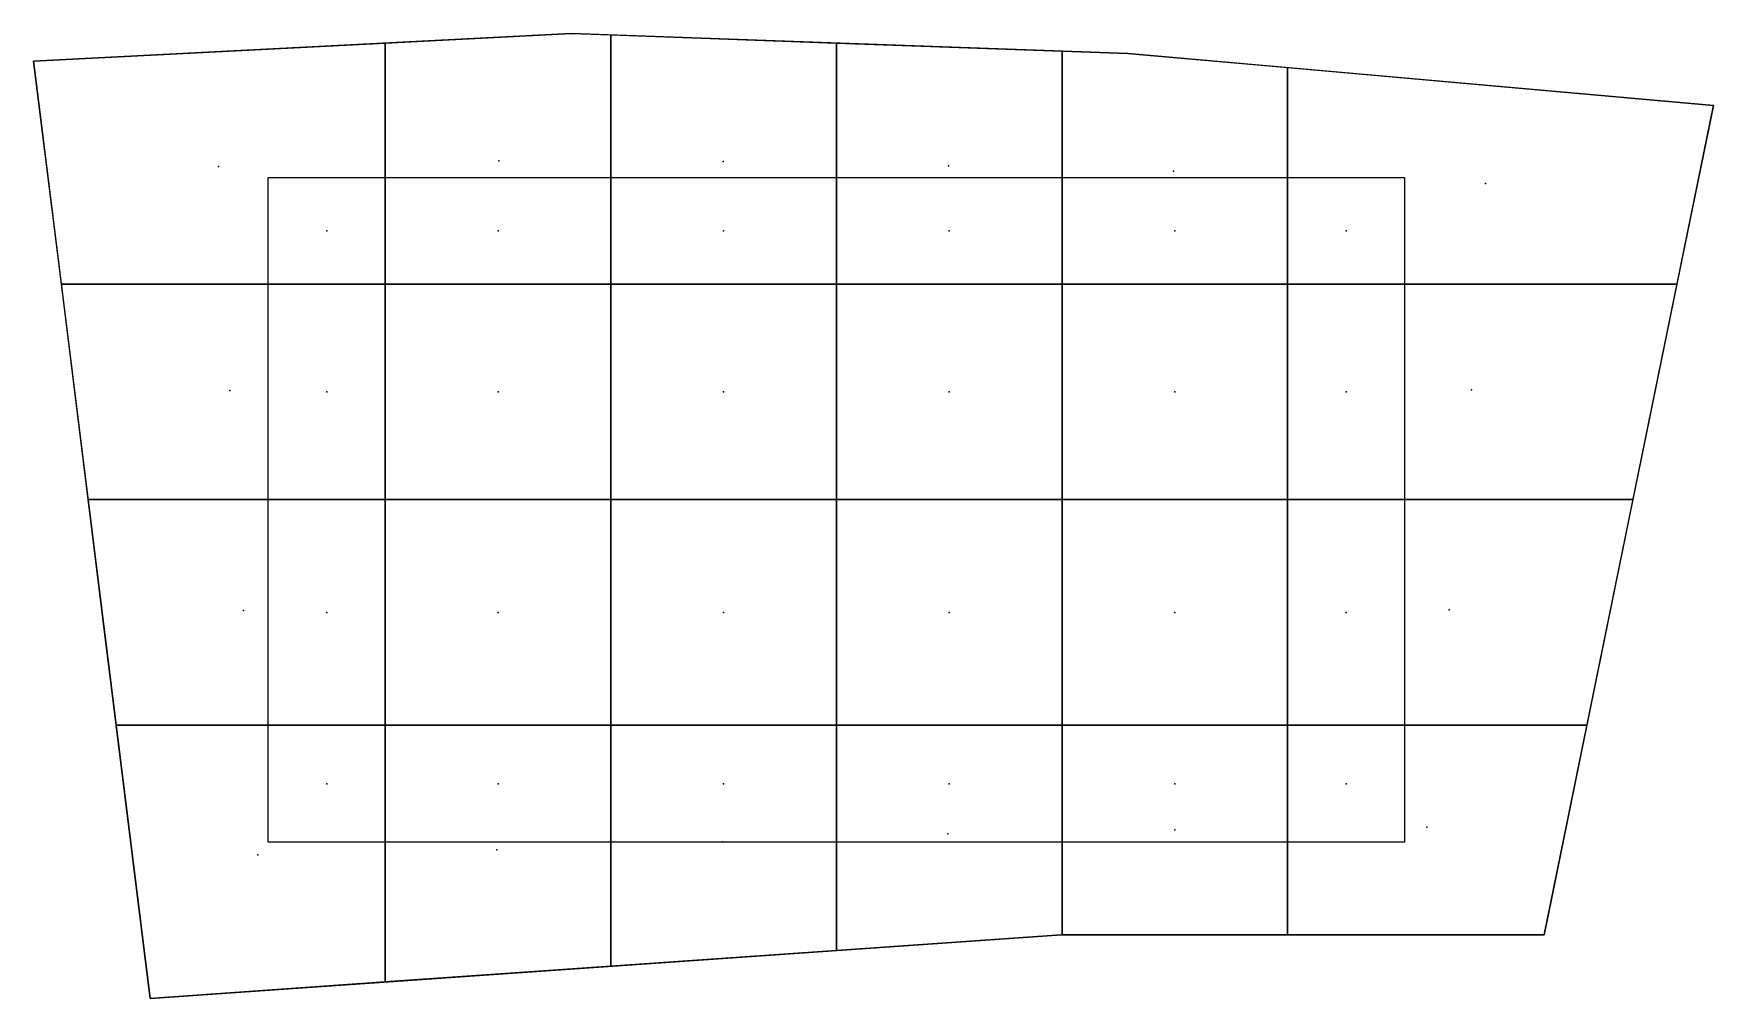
# Model space of a CAD drawing. Header units: metres. Extents: x 0 to 173, y 0 to 145.
# Drawn here: x 94.5 to 173.1, y 100 to 145.1 of the extents above.
import ezdxf

# ---------------------------------------------------------------- set-up
doc = ezdxf.new("R2010")
doc.units = ezdxf.units.M
for name, color, linetype in [('CENTROIDES_VORONOI', 7, 'Continuous'), ('CENTROIDES_Z1', 7, 'Continuous'), ('CENTROIDES_Z2', 7, 'Continuous'), ('INTERSECCION_Z1', 7, 'Continuous'), ('INTERSECCION_Z2', 7, 'Continuous'), ('REGION', 7, 'Continuous'), ('VORONOI', 7, 'Continuous')]:
    doc.layers.add(name, color=color, linetype=linetype)

msp = doc.modelspace()

# ---------------------------------------------------------------- linework, layer by layer
at = {"layer": 'CENTROIDES_VORONOI'}
for p in [(116.306, 139.174), (126.792, 139.141), (103.189, 138.915), (137.341, 138.952), (147.853, 138.696), (162.445, 138.117), (103.729, 128.44), (116.271, 128.367), (126.821, 128.367), (137.371, 128.367), (147.921, 128.367), (161.797, 128.468), (104.37, 118.142), (116.271, 118.055), (126.821, 118.055), (137.371, 118.055), (147.921, 118.055), (160.747, 118.181), (137.307, 107.694), (147.921, 107.88), (159.709, 108.006), (116.215, 106.957), (126.761, 107.326), (105.027, 106.715)]:
    msp.add_point(p, dxfattribs=at)
at = {"layer": 'CENTROIDES_Z1'}
for p in [(116.306, 139.174), (126.792, 139.141), (103.189, 138.915), (137.341, 138.952), (147.853, 138.696), (162.445, 138.117), (103.729, 128.44), (116.271, 128.367), (126.821, 128.367), (137.371, 128.367), (147.921, 128.367), (161.797, 128.468), (104.37, 118.142), (116.271, 118.055), (126.821, 118.055), (137.371, 118.055), (147.921, 118.055), (160.747, 118.181), (137.307, 107.694), (147.921, 107.88), (159.709, 108.006), (116.215, 106.957), (126.761, 107.326), (105.027, 106.715)]:
    msp.add_point(p, dxfattribs=at)
at = {"layer": 'CENTROIDES_Z2'}
for p in [(108.258, 135.905), (116.271, 135.905), (126.821, 135.905), (137.371, 135.905), (147.921, 135.905), (155.933, 135.905), (108.258, 128.367), (116.271, 128.367), (126.821, 128.367), (137.371, 128.367), (147.921, 128.367), (155.933, 128.367), (108.258, 118.055), (116.271, 118.055), (126.821, 118.055), (137.371, 118.055), (147.921, 118.055), (155.933, 118.055), (108.258, 110.042), (116.271, 110.042), (126.821, 110.042), (137.371, 110.042), (147.921, 110.042), (155.933, 110.042)]:
    msp.add_point(p, dxfattribs=at)
at = {"layer": 'INTERSECCION_Z1'}
for points in [[(95.845, 133.404), (94.546, 143.846), (110.996, 144.686), (110.996, 133.404)], [(110.996, 133.404), (110.996, 144.686), (119.696, 145.131), (121.546, 145.065), (121.546, 133.404)], [(121.546, 133.404), (121.546, 145.065), (132.096, 144.688), (132.096, 133.404)], [(132.096, 133.404), (132.096, 144.688), (137.706, 144.488), (142.646, 144.311), (142.646, 133.404)], [(142.646, 133.404), (142.646, 144.311), (145.72, 144.201), (153.196, 143.537), (153.196, 133.404)], [(153.196, 143.537), (173.112, 141.767), (171.405, 133.404), (153.196, 133.404)], [(110.996, 123.33), (97.098, 123.33), (96.547, 127.762), (95.845, 133.404), (110.996, 133.404)], [(110.996, 123.33), (110.996, 133.404), (121.546, 133.404), (121.546, 123.33)], [(121.546, 133.404), (132.096, 133.404), (132.096, 123.33), (121.546, 123.33)], [(132.096, 133.404), (142.646, 133.404), (142.646, 123.33), (132.096, 123.33)], [(142.646, 133.404), (153.196, 133.404), (153.196, 123.33), (142.646, 123.33)], [(153.196, 133.404), (171.405, 133.404), (169.971, 126.378), (169.349, 123.33), (153.196, 123.33)], [(110.996, 112.78), (98.41, 112.78), (97.96, 116.405), (97.098, 123.33), (110.996, 123.33)], [(110.996, 112.78), (110.996, 123.33), (121.546, 123.33), (121.546, 112.78)], [(132.096, 112.78), (121.546, 112.78), (121.546, 123.33), (132.096, 123.33)], [(142.646, 112.78), (132.096, 112.78), (132.096, 123.33), (142.646, 123.33)], [(153.196, 112.78), (142.646, 112.78), (142.646, 123.33), (153.196, 123.33)], [(153.196, 123.33), (169.349, 123.33), (169.21, 122.65), (167.196, 112.78), (153.196, 112.78)], [(110.996, 100.769), (100, 100), (98.41, 112.78), (110.996, 112.78)], [(121.546, 112.78), (121.546, 101.507), (110.996, 100.769), (110.996, 112.78)], [(132.096, 112.78), (132.096, 102.244), (121.546, 101.507), (121.546, 112.78)], [(142.646, 112.78), (142.646, 102.98), (142.616, 102.98), (132.096, 102.244), (132.096, 112.78)], [(153.196, 112.78), (153.196, 102.98), (142.646, 102.98), (142.646, 112.78)], [(167.196, 112.78), (165.196, 102.98), (153.196, 102.98), (153.196, 112.78)]]:
    msp.add_lwpolyline(points, close=True, dxfattribs=at)
at = {"layer": 'INTERSECCION_Z2'}
for points in [[(105.521, 133.404), (105.521, 138.405), (110.996, 138.405), (110.996, 133.404)], [(110.996, 133.404), (110.996, 138.405), (121.546, 138.405), (121.546, 133.404)], [(121.546, 133.404), (121.546, 138.405), (132.096, 138.405), (132.096, 133.404)], [(132.096, 133.404), (132.096, 138.405), (142.646, 138.405), (142.646, 133.404)], [(142.646, 133.404), (142.646, 138.405), (153.196, 138.405), (153.196, 133.404)], [(153.196, 138.405), (158.671, 138.405), (158.671, 133.404), (153.196, 133.404)], [(110.996, 123.33), (105.521, 123.33), (105.521, 128.405), (105.521, 133.404), (110.996, 133.404)], [(110.996, 123.33), (110.996, 133.404), (121.546, 133.404), (121.546, 123.33)], [(121.546, 133.404), (132.096, 133.404), (132.096, 123.33), (121.546, 123.33)], [(132.096, 133.404), (142.646, 133.404), (142.646, 123.33), (132.096, 123.33)], [(142.646, 133.404), (153.196, 133.404), (153.196, 123.33), (142.646, 123.33)], [(153.196, 133.404), (158.671, 133.404), (158.671, 128.405), (158.671, 123.33), (153.196, 123.33)], [(110.996, 112.78), (105.521, 112.78), (105.521, 123.33), (110.996, 123.33)], [(110.996, 112.78), (110.996, 123.33), (121.546, 123.33), (121.546, 112.78)], [(132.096, 112.78), (121.546, 112.78), (121.546, 123.33), (132.096, 123.33)], [(142.646, 112.78), (132.096, 112.78), (132.096, 123.33), (142.646, 123.33)], [(153.196, 112.78), (142.646, 112.78), (142.646, 123.33), (153.196, 123.33)], [(153.196, 123.33), (158.671, 123.33), (158.671, 112.78), (153.196, 112.78)], [(110.996, 107.305), (105.521, 107.305), (105.521, 112.78), (110.996, 112.78)], [(121.546, 112.78), (121.546, 107.305), (110.996, 107.305), (110.996, 112.78)], [(132.096, 112.78), (132.096, 107.305), (121.546, 107.305), (121.546, 112.78)], [(142.646, 112.78), (142.646, 107.305), (132.096, 107.305), (132.096, 112.78)], [(153.196, 112.78), (153.196, 107.305), (142.646, 107.305), (142.646, 112.78)], [(158.671, 112.78), (158.671, 107.305), (153.196, 107.305), (153.196, 112.78)]]:
    msp.add_lwpolyline(points, close=True, dxfattribs=at)
at = {"layer": 'REGION'}
msp.add_lwpolyline([(94.546, 143.846), (100, 100), (142.616, 102.98), (165.196, 102.98), (173.112, 141.767), (145.72, 144.201), (119.696, 145.131)], close=True, dxfattribs=at)
at = {"layer": 'VORONOI'}
for points in [[(110.996, 133.404), (95.845, 133.404), (94.546, 143.846), (110.996, 144.686)], [(121.546, 133.404), (110.996, 133.404), (110.996, 144.686), (119.696, 145.131), (121.546, 145.065)], [(132.096, 133.404), (121.546, 133.404), (121.546, 145.065), (132.096, 144.688)], [(142.646, 133.404), (132.096, 133.404), (132.096, 144.688), (142.646, 144.311)], [(153.196, 133.404), (142.646, 133.404), (142.646, 144.311), (145.72, 144.201), (153.196, 143.537)], [(153.196, 133.404), (153.196, 143.537), (173.112, 141.767), (171.405, 133.404)], [(110.996, 133.404), (110.996, 123.33), (97.098, 123.33), (95.845, 133.404)], [(121.546, 123.33), (110.996, 123.33), (110.996, 133.404), (121.546, 133.404)], [(121.546, 123.33), (121.546, 133.404), (132.096, 133.404), (132.096, 123.33)], [(132.096, 123.33), (132.096, 133.404), (142.646, 133.404), (142.646, 123.33)], [(142.646, 123.33), (142.646, 133.404), (153.196, 133.404), (153.196, 123.33)], [(153.196, 123.33), (153.196, 133.404), (171.405, 133.404), (169.349, 123.33)], [(110.996, 123.33), (110.996, 112.78), (98.41, 112.78), (97.098, 123.33)], [(121.546, 112.78), (110.996, 112.78), (110.996, 123.33), (121.546, 123.33)], [(132.096, 123.33), (132.096, 112.78), (121.546, 112.78), (121.546, 123.33)], [(142.646, 123.33), (142.646, 112.78), (132.096, 112.78), (132.096, 123.33)], [(153.196, 123.33), (153.196, 112.78), (142.646, 112.78), (142.646, 123.33)], [(153.196, 112.78), (153.196, 123.33), (169.349, 123.33), (167.196, 112.78)], [(110.996, 112.78), (110.996, 100.769), (100, 100), (98.41, 112.78)], [(110.996, 112.78), (121.546, 112.78), (121.546, 101.507), (110.996, 100.769)], [(121.546, 112.78), (132.096, 112.78), (132.096, 102.244), (121.546, 101.507)], [(132.096, 112.78), (142.646, 112.78), (142.646, 102.98), (142.616, 102.98), (132.096, 102.244)], [(142.646, 112.78), (153.196, 112.78), (153.196, 102.98), (142.646, 102.98)], [(153.196, 112.78), (167.196, 112.78), (165.196, 102.98), (153.196, 102.98)]]:
    msp.add_lwpolyline(points, close=True, dxfattribs=at)

doc.saveas('drawing.dxf')
